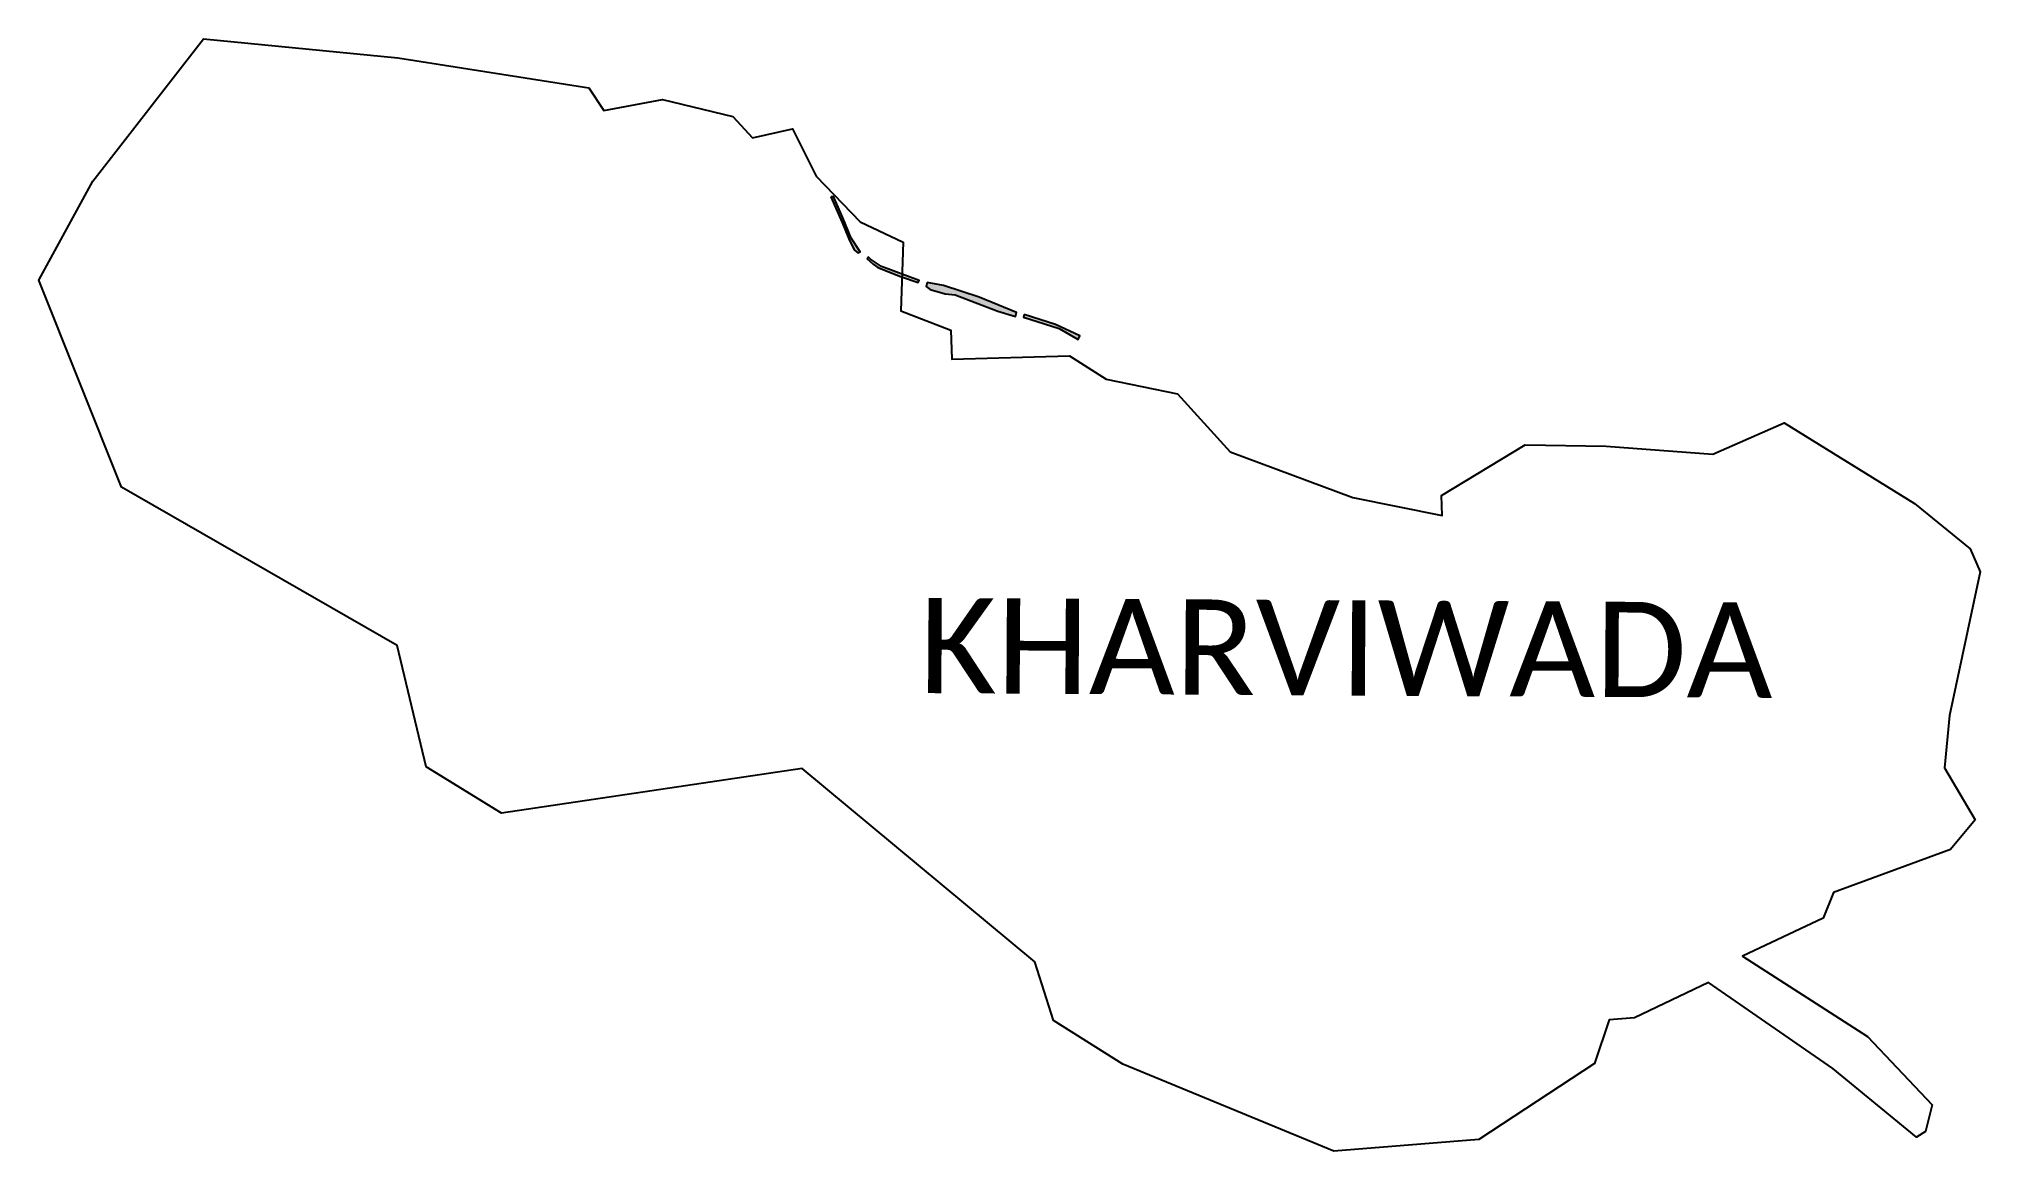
# Model space of a CAD drawing. Header units: metres. Extents: x 311963 to 314083, y 1901470 to 1902686.
import ezdxf

# ---------------------------------------------------------------- set-up
doc = ezdxf.new("R2010")
doc.units = ezdxf.units.M
doc.header["$MEASUREMENT"] = 0
for name, color, linetype in [('BREAKWATER', 6, 'Continuous'), ('village', 3, 'Continuous'), ('VILLAGE NAME', 250, 'Continuous')]:
    doc.layers.add(name, color=color, linetype=linetype)
doc.styles.get("Standard").update_dxf_attribs({"font": 'arial.ttf'})

msp = doc.modelspace()

# ---------------------------------------------------------------- hatches: boundary and pattern name
at = {"layer": 'BREAKWATER'}
h = msp.add_hatch(dxfattribs=at)
h.set_pattern_fill('ESCHER', color=256, scale=2)
h.paths.add_polyline_path([(312850.6, 1902467.7), (312841.5, 1902489.8), (312831.4, 1902513.2), (312828.5, 1902512.9), (312840.8, 1902484.8), (312847.9, 1902467), (312853.9, 1902454.9), (312857.9, 1902451.6), (312860.4, 1902452.9)])
h = msp.add_hatch(dxfattribs=at)
h.set_pattern_fill('ESCHER', color=256, scale=2)
h.paths.add_polyline_path([(312871.7, 1902445), (312869.2, 1902447.3), (312867.9, 1902445.2), (312874.4, 1902439.5), (312879.7, 1902435.8), (312904.4, 1902425.8), (312923.6, 1902419.3), (312924.7, 1902421.6), (312883.5, 1902436.7)])
h = msp.add_hatch(dxfattribs=at)
h.set_pattern_fill('ESCHER', color=256, scale=2)
h.paths.add_polyline_path([(312951.3, 1902416.1), (312933.7, 1902419.4), (312932.6, 1902414.8), (312936.7, 1902411.8), (312953, 1902406.9), (312964.1, 1902406), (313010.6, 1902388), (313029.9, 1902382.1), (313031.2, 1902386.4), (312990.3, 1902403.2)])
h = msp.add_hatch(dxfattribs=at)
h.set_pattern_fill('ESCHER', color=256, scale=2)
h.paths.add_polyline_path([(313039.3, 1902384.3), (313038.6, 1902381.5), (313077.7, 1902368.9), (313098.4, 1902357.1), (313100.4, 1902361.2), (313073.5, 1902373.3)])

# ---------------------------------------------------------------- linework, layer by layer
at = {"layer": 'BREAKWATER', "flags": 128}
for points in [[(312828.5, 1902512.9), (312840.8, 1902484.8), (312847.9, 1902467), (312853.9, 1902454.9), (312857.9, 1902451.6), (312860.4, 1902452.9), (312850.6, 1902467.7), (312841.5, 1902489.8), (312831.4, 1902513.2)], [(312869.2, 1902447.3), (312867.9, 1902445.2), (312874.4, 1902439.5), (312879.7, 1902435.8), (312904.4, 1902425.8), (312923.6, 1902419.3), (312924.7, 1902421.6), (312883.5, 1902436.7), (312871.7, 1902445)], [(312933.7, 1902419.4), (312932.6, 1902414.8), (312936.7, 1902411.8), (312953, 1902406.9), (312964.1, 1902406), (313010.6, 1902388), (313029.9, 1902382.1), (313031.2, 1902386.4), (312990.3, 1902403.2), (312951.3, 1902416.1)], [(313039.3, 1902384.3), (313038.6, 1902381.5), (313077.7, 1902368.9), (313098.4, 1902357.1), (313100.4, 1902361.2), (313073.5, 1902373.3)]]:
    msp.add_lwpolyline(points, close=True, dxfattribs=at)
at = {"layer": 'village', "color": 3, "true_color": 0x00ff00}
msp.add_polyline3d([(314083.4, 1902103.3, 0), (314050, 1901946.3, 0), (314044.4, 1901889, 0), (314077.8, 1901832.2, 0), (314051.1, 1901799.7, 0), (313923.1, 1901752.8, 0), (313911.9, 1901725, 0), (313823.8, 1901683.2, 0), (313960.5, 1901595.4, 0), (314030.9, 1901521, 0), (314023.8, 1901491.7, 0), (314013.9, 1901485.7, 0), (313922.5, 1901560.5, 0), (313786.7, 1901654.7, 0), (313705.8, 1901615.9, 0), (313678.2, 1901613.8, 0), (313662.2, 1901566, 0), (313536, 1901483.2, 0), (313377.6, 1901470.3, 0), (313147.3, 1901565.3, 0), (313071.3, 1901613, 0), (313051.2, 1901677.1, 0), (312797.2, 1901888.3, 0), (312468.6, 1901839.4, 0), (312386.6, 1901890, 0), (312354.9, 1902022.7, 0), (312053.7, 1902195.8, 0), (311963.5, 1902421.8, 0), (312022.6, 1902530.2, 0), (312143.3, 1902685.6, 0), (312355.5, 1902664.8, 0), (312563.9, 1902631.9, 0), (312580.3, 1902607.4, 0), (312644.4, 1902619.3, 0), (312721.5, 1902600.7, 0), (312742.7, 1902577.4, 0), (312786.6, 1902587.1, 0), (312812.4, 1902535.4, 0), (312860.3, 1902485.6, 0), (312907.3, 1902463.4, 0), (312904.7, 1902388.2, 0), (312959.3, 1902367.2, 0), (312960.6, 1902335.7, 0), (313088.8, 1902339.3, 0), (313129, 1902313.8, 0), (313206.7, 1902297.6, 0), (313264.4, 1902234.4, 0), (313398.3, 1902184.5, 0), (313495.9, 1902164.8, 0), (313495, 1902186.7, 0), (313586.4, 1902242.1, 0), (313675.1, 1902240.4, 0), (313791.5, 1902231.7, 0), (313869.5, 1902265.9, 0), (314011.8, 1902177.8, 0), (314072.3, 1902128.3, 0)], close=True, dxfattribs=at)

# ---------------------------------------------------------------- texts
at = {"layer": 'VILLAGE NAME', "insert": (312925.3, 1902074.8), "char_height": 104.042, "attachment_point": 1, "rotation": 359.6762}
msp.add_mtext_dynamic_manual_height_columns('{\\fCalibri|b0|i0|c0|p34;KHARVIWADA}', width=961.254, gutter_width=520.2, heights=[0], dxfattribs=at)

doc.saveas('drawing.dxf')
